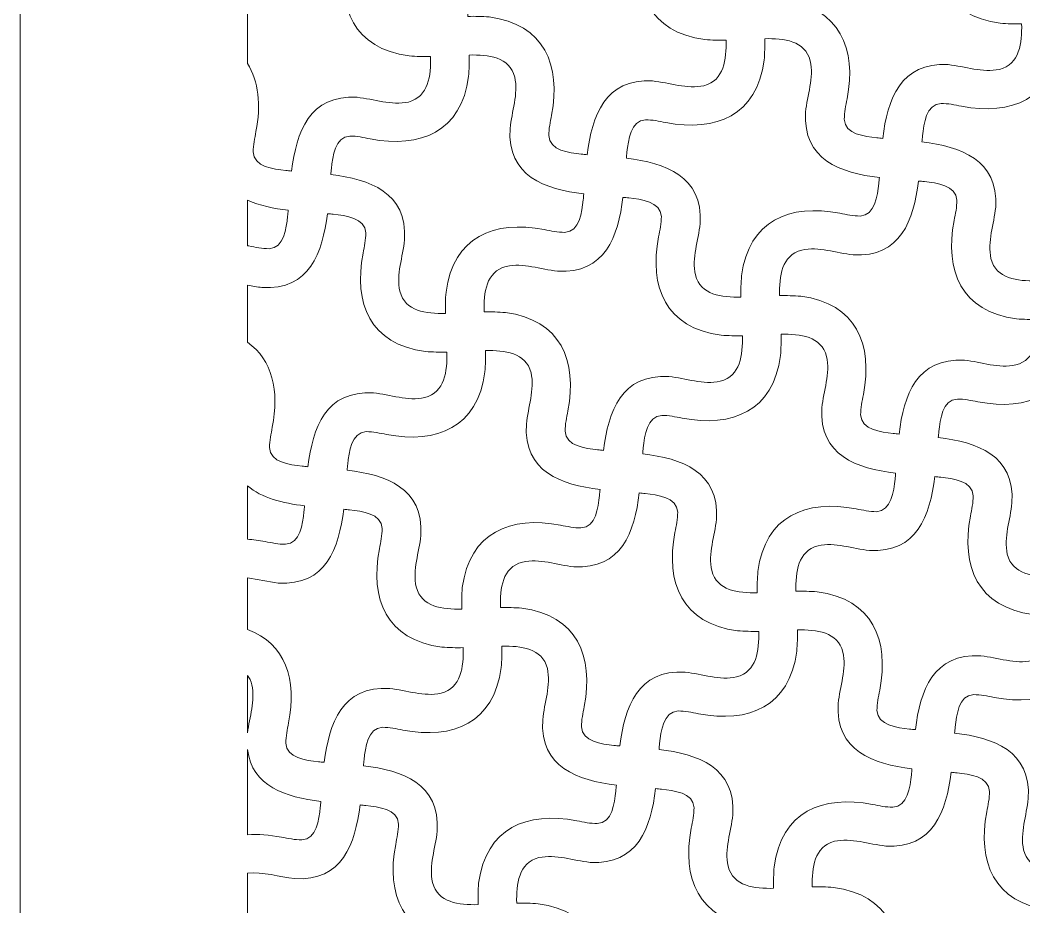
# Model space of a CAD drawing. Header units: centimetres. Extents: x -9.1 to 8.1, y -13.8 to 13.3.
# Drawn here: x 0.664 to 4.47, y -6.989 to -3.628 of the extents above; entities that cross this region are included whole.
import ezdxf

# ---------------------------------------------------------------- set-up
doc = ezdxf.new("R2010")
doc.units = ezdxf.units.CM
doc.header["$MEASUREMENT"] = 0
doc.layers.add('layer 1', color=7, linetype='Continuous')

msp = doc.modelspace()

# ---------------------------------------------------------------- linework, layer by layer
at = {"layer": 'layer 1', "color": 242, "lineweight": 9}
for points, knots in [([(8.05355, 13.32705), (5.59045, 13.32705), (3.12736, 13.32705), (0.66426, 13.32705), (0.66426, 13.32705), (0.66426, 5.09483), (0.66426, -3.13739), (0.66426, -11.36961), (0.66426, -11.36961), (0.66428, -11.36961), (0.6643, -11.36961), (0.66432, -11.36961), (0.66432, -11.36961), (0.66432, -12.16875), (0.66432, -12.96789), (0.66432, -13.76703), (0.66432, -13.76703), (0.95168, -13.76703), (1.23904, -13.76703), (1.5264, -13.76703), (1.5264, -13.76703), (1.5264, -13.64388), (1.5264, -13.52072), (1.5264, -13.39756), (1.5264, -13.39756), (1.83037, -13.39756), (2.13434, -13.39756), (2.4383, -13.39756), (2.4383, -13.39756), (2.4383, -13.15691), (2.4383, -12.91625), (2.4383, -12.67559), (2.4383, -12.67559), (2.56127, -12.67314), (2.68425, -12.67069), (2.80722, -12.66823), (2.80722, -12.66823), (2.82906, -12.7305), (2.85767, -12.78451), (2.90519, -12.83217), (2.90519, -12.83217), (2.95171, -12.87884), (2.99979, -12.90769), (3.05627, -12.92082), (3.05627, -12.92082), (3.13101, -12.9382), (3.20994, -12.93063), (3.26994, -12.87829), (3.26994, -12.87829), (3.328, -12.82762), (3.3615, -12.74648), (3.37354, -12.66908), (3.37354, -12.66908), (3.40789, -12.67255), (3.43711, -12.67175), (3.46467, -12.6678), (3.46467, -12.6678), (3.6022, -12.64812), (3.66716, -12.5611), (3.67877, -12.42988), (3.67877, -12.42988), (3.68161, -12.39772), (3.67935, -12.36598), (3.66914, -12.33803), (3.66914, -12.33803), (3.6713, -12.33857), (3.67346, -12.33911), (3.67562, -12.33965), (3.67562, -12.33965), (3.72415, -12.35643), (3.77268, -12.37321), (3.82121, -12.38999), (3.82121, -12.38999), (3.85033, -12.68736), (4.07996, -12.91889), (4.35894, -12.91889), (4.35894, -12.91889), (4.63791, -12.91889), (4.86755, -12.68736), (4.89667, -12.38999), (4.89667, -12.38999), (4.9452, -12.37321), (4.99373, -12.35643), (5.04226, -12.33965), (5.04226, -12.33965), (5.04442, -12.33911), (5.04658, -12.33857), (5.04874, -12.33803), (5.04874, -12.33803), (5.03852, -12.36598), (5.03626, -12.39772), (5.03911, -12.42988), (5.03911, -12.42988), (5.05072, -12.5611), (5.11567, -12.64812), (5.2532, -12.6678), (5.2532, -12.6678), (5.28076, -12.67175), (5.30998, -12.67255), (5.34433, -12.66908), (5.34433, -12.66908), (5.35637, -12.74648), (5.38987, -12.82762), (5.44794, -12.87829), (5.44794, -12.87829), (5.50794, -12.93063), (5.58687, -12.9382), (5.6616, -12.92082), (5.6616, -12.92082), (5.71808, -12.90769), (5.76616, -12.87884), (5.81269, -12.83217), (5.81269, -12.83217), (5.8602, -12.78451), (5.88881, -12.7305), (5.91065, -12.66823), (5.91065, -12.66823), (6.03363, -12.67069), (6.1566, -12.67314), (6.27958, -12.67559), (6.27958, -12.67559), (6.27958, -12.91625), (6.27958, -13.15691), (6.27958, -13.39756), (6.27958, -13.39756), (6.58354, -13.39756), (6.8875, -13.39756), (7.19147, -13.39756), (7.19147, -13.39756), (7.19147, -13.52072), (7.19147, -13.64388), (7.19147, -13.76703), (7.19147, -13.76703), (7.47883, -13.76703), (7.76619, -13.76703), (8.05355, -13.76703), (8.05355, -13.76703), (8.05355, -12.96789), (8.05355, -12.16875), (8.05355, -11.36961), (8.05355, -11.36961), (8.05355, -3.13739), (8.05355, 5.09483), (8.05355, 13.32705)], [0, 0, 0, 0, 0.027027, 0.027027, 0.027027, 0.027027, 0.0540541, 0.0540541, 0.0540541, 0.0540541, 0.0810811, 0.0810811, 0.0810811, 0.0810811, 0.1081081, 0.1081081, 0.1081081, 0.1081081, 0.1351351, 0.1351351, 0.1351351, 0.1351351, 0.1621622, 0.1621622, 0.1621622, 0.1621622, 0.1891892, 0.1891892, 0.1891892, 0.1891892, 0.2162162, 0.2162162, 0.2162162, 0.2162162, 0.2432432, 0.2432432, 0.2432432, 0.2432432, 0.2702703, 0.2702703, 0.2702703, 0.2702703, 0.2972973, 0.2972973, 0.2972973, 0.2972973, 0.3243243, 0.3243243, 0.3243243, 0.3243243, 0.3513514, 0.3513514, 0.3513514, 0.3513514, 0.3783784, 0.3783784, 0.3783784, 0.3783784, 0.4054054, 0.4054054, 0.4054054, 0.4054054, 0.4324324, 0.4324324, 0.4324324, 0.4324324, 0.4594595, 0.4594595, 0.4594595, 0.4594595, 0.4864865, 0.4864865, 0.4864865, 0.4864865, 0.5135135, 0.5135135, 0.5135135, 0.5135135, 0.5405405, 0.5405405, 0.5405405, 0.5405405, 0.5675676, 0.5675676, 0.5675676, 0.5675676, 0.5945946, 0.5945946, 0.5945946, 0.5945946, 0.6216216, 0.6216216, 0.6216216, 0.6216216, 0.6486486, 0.6486486, 0.6486486, 0.6486486, 0.6756757, 0.6756757, 0.6756757, 0.6756757, 0.7027027, 0.7027027, 0.7027027, 0.7027027, 0.7297297, 0.7297297, 0.7297297, 0.7297297, 0.7567568, 0.7567568, 0.7567568, 0.7567568, 0.7837838, 0.7837838, 0.7837838, 0.7837838, 0.8108108, 0.8108108, 0.8108108, 0.8108108, 0.8378378, 0.8378378, 0.8378378, 0.8378378, 0.8648649, 0.8648649, 0.8648649, 0.8648649, 0.8918919, 0.8918919, 0.8918919, 0.8918919, 0.9189189, 0.9189189, 0.9189189, 0.9189189, 0.9459459, 0.9459459, 0.9459459, 0.9459459, 1, 1, 1, 1]), ([(4.46107, -3.6416), (4.46277, -3.7145), (4.45384, -3.7941), (4.37721, -3.81439), (4.37721, -3.81439), (4.31272, -3.82854), (4.24679, -3.80299), (4.18259, -3.79653), (4.18259, -3.79653), (4.00125, -3.78567), (3.95286, -3.92878), (3.93458, -4.07611), (3.93458, -4.07611), (3.92699, -4.07541), (3.9195, -4.07466), (3.91212, -4.07383), (3.91212, -4.07383), (3.86638, -4.06851), (3.79152, -4.06073), (3.78883, -4.00343), (3.78883, -4.00343), (3.78913, -3.97738), (3.79447, -3.95191), (3.79941, -3.92643), (3.79941, -3.92643), (3.83604, -3.73637), (3.77285, -3.58119), (3.56266, -3.55381), (3.56266, -3.55381), (3.53556, -3.55146), (3.50865, -3.55116), (3.48172, -3.55161), (3.48172, -3.55161), (3.48001, -3.47872), (3.48895, -3.39913), (3.56557, -3.37884), (3.56557, -3.37884), (3.63007, -3.36468), (3.69599, -3.39024), (3.76019, -3.3967), (3.76019, -3.3967), (3.94153, -3.40756), (3.98992, -3.26445), (4.00819, -3.11712), (4.00819, -3.11712), (4.01579, -3.11782), (4.02329, -3.11857), (4.03068, -3.1194), (4.03068, -3.1194), (4.0764, -3.12472), (4.15126, -3.1325), (4.15395, -3.1898), (4.15395, -3.1898), (4.15365, -3.21585), (4.1483, -3.24132), (4.14336, -3.2668), (4.14336, -3.2668), (4.10674, -3.45684), (4.16993, -3.61204), (4.38012, -3.63942), (4.38012, -3.63942), (4.40721, -3.64176), (4.43412, -3.64205), (4.46107, -3.6416)], [0, 0, 0, 0, 0.0588235, 0.0588235, 0.0588235, 0.0588235, 0.1176471, 0.1176471, 0.1176471, 0.1176471, 0.1764706, 0.1764706, 0.1764706, 0.1764706, 0.2352941, 0.2352941, 0.2352941, 0.2352941, 0.2941176, 0.2941176, 0.2941176, 0.2941176, 0.3529412, 0.3529412, 0.3529412, 0.3529412, 0.4117647, 0.4117647, 0.4117647, 0.4117647, 0.4705882, 0.4705882, 0.4705882, 0.4705882, 0.5294118, 0.5294118, 0.5294118, 0.5294118, 0.5882353, 0.5882353, 0.5882353, 0.5882353, 0.6470588, 0.6470588, 0.6470588, 0.6470588, 0.7058824, 0.7058824, 0.7058824, 0.7058824, 0.7647059, 0.7647059, 0.7647059, 0.7647059, 0.8235294, 0.8235294, 0.8235294, 0.8235294, 0.8823529, 0.8823529, 0.8823529, 0.8823529, 1, 1, 1, 1]), ([(2.88779, -3.17901), (2.89537, -3.1797), (2.90287, -3.18045), (2.91025, -3.18127), (2.91025, -3.18127), (2.95598, -3.18658), (3.03084, -3.19437), (3.03353, -3.25168), (3.03353, -3.25168), (3.03323, -3.27772), (3.0279, -3.30319), (3.02295, -3.32868), (3.02295, -3.32868), (2.98632, -3.51872), (3.04951, -3.67391), (3.2597, -3.7013), (3.2597, -3.7013), (3.28679, -3.70364), (3.3137, -3.70393), (3.34065, -3.70348), (3.34065, -3.70348), (3.34235, -3.77637), (3.33341, -3.85597), (3.25681, -3.87626), (3.25681, -3.87626), (3.19231, -3.89041), (3.12638, -3.86487), (3.06217, -3.85842), (3.06217, -3.85842), (2.88084, -3.84755), (2.83244, -3.99067), (2.81417, -4.13798), (2.81417, -4.13798), (2.80658, -4.13728), (2.79908, -4.13653), (2.79169, -4.13572), (2.79169, -4.13572), (2.74597, -4.13039), (2.67111, -4.1226), (2.66842, -4.0653), (2.66842, -4.0653), (2.66872, -4.03925), (2.67405, -4.01378), (2.679, -3.9883), (2.679, -3.9883), (2.71563, -3.79826), (2.65244, -3.64307), (2.44225, -3.61568), (2.44225, -3.61568), (2.41516, -3.61334), (2.38825, -3.61305), (2.3613, -3.61349), (2.3613, -3.61349), (2.3596, -3.54061), (2.36854, -3.461), (2.44514, -3.44072), (2.44514, -3.44072), (2.50965, -3.42656), (2.57557, -3.45211), (2.63978, -3.45856), (2.63978, -3.45856), (2.82112, -3.46943), (2.8695, -3.32632), (2.88779, -3.17901)], [0, 0, 0, 0, 0.0588235, 0.0588235, 0.0588235, 0.0588235, 0.1176471, 0.1176471, 0.1176471, 0.1176471, 0.1764706, 0.1764706, 0.1764706, 0.1764706, 0.2352941, 0.2352941, 0.2352941, 0.2352941, 0.2941176, 0.2941176, 0.2941176, 0.2941176, 0.3529412, 0.3529412, 0.3529412, 0.3529412, 0.4117647, 0.4117647, 0.4117647, 0.4117647, 0.4705882, 0.4705882, 0.4705882, 0.4705882, 0.5294118, 0.5294118, 0.5294118, 0.5294118, 0.5882353, 0.5882353, 0.5882353, 0.5882353, 0.6470588, 0.6470588, 0.6470588, 0.6470588, 0.7058824, 0.7058824, 0.7058824, 0.7058824, 0.7647059, 0.7647059, 0.7647059, 0.7647059, 0.8235294, 0.8235294, 0.8235294, 0.8235294, 0.8823529, 0.8823529, 0.8823529, 0.8823529, 1, 1, 1, 1]), ([(1.52635, -3.52077), (1.52635, -3.61128), (1.52635, -3.70177), (1.52635, -3.79227), (1.52635, -3.79227), (1.56945, -3.85948), (1.57789, -3.94998), (1.55859, -4.05019), (1.55859, -4.05019), (1.55365, -4.07567), (1.5483, -4.10113), (1.548, -4.12719), (1.548, -4.12719), (1.55069, -4.18448), (1.62555, -4.19227), (1.67127, -4.19759), (1.67127, -4.19759), (1.67867, -4.19842), (1.68616, -4.19915), (1.69375, -4.19986), (1.69375, -4.19986), (1.71203, -4.05254), (1.76042, -3.90942), (1.94177, -3.92029), (1.94177, -3.92029), (2.00596, -3.92675), (2.07189, -3.9523), (2.13638, -3.93815), (2.13638, -3.93815), (2.213, -3.91785), (2.22194, -3.83826), (2.22023, -3.76536), (2.22023, -3.76536), (2.19329, -3.76581), (2.16637, -3.76552), (2.13929, -3.76318), (2.13929, -3.76318), (1.92911, -3.73578), (1.86591, -3.5806), (1.90254, -3.39056), (1.90254, -3.39056), (1.90748, -3.36508), (1.91282, -3.3396), (1.91312, -3.31355), (1.91312, -3.31355), (1.91043, -3.25625), (1.83557, -3.24847), (1.78985, -3.24315), (1.78985, -3.24315), (1.78246, -3.24233), (1.77496, -3.24158), (1.76737, -3.24088), (1.76737, -3.24088), (1.74932, -3.38628), (1.70194, -3.52757), (1.52635, -3.52077)], [0, 0, 0, 0, 0.0666667, 0.0666667, 0.0666667, 0.0666667, 0.1333333, 0.1333333, 0.1333333, 0.1333333, 0.2, 0.2, 0.2, 0.2, 0.2666667, 0.2666667, 0.2666667, 0.2666667, 0.3333333, 0.3333333, 0.3333333, 0.3333333, 0.4, 0.4, 0.4, 0.4, 0.4666667, 0.4666667, 0.4666667, 0.4666667, 0.5333333, 0.5333333, 0.5333333, 0.5333333, 0.6, 0.6, 0.6, 0.6, 0.6666667, 0.6666667, 0.6666667, 0.6666667, 0.7333333, 0.7333333, 0.7333333, 0.7333333, 0.8, 0.8, 0.8, 0.8, 0.8666667, 0.8666667, 0.8666667, 0.8666667, 1, 1, 1, 1]), ([(4.51754, -4.61557), (4.44465, -4.61727), (4.36504, -4.60833), (4.34476, -4.53172), (4.34476, -4.53172), (4.33061, -4.46721), (4.35615, -4.40128), (4.36261, -4.33709), (4.36261, -4.33709), (4.37348, -4.15574), (4.23036, -4.10735), (4.08305, -4.08908), (4.08305, -4.08908), (4.08375, -4.08149), (4.0845, -4.07399), (4.08531, -4.0666), (4.08531, -4.0666), (4.09064, -4.02087), (4.09843, -3.94601), (4.15572, -3.94332), (4.15572, -3.94332), (4.18176, -3.94362), (4.20725, -3.94897), (4.23273, -3.9539), (4.23273, -3.9539), (4.42277, -3.99053), (4.57796, -3.92734), (4.60535, -3.71716), (4.60535, -3.71716), (4.60769, -3.69006), (4.60798, -3.66315), (4.60753, -3.6362), (4.60753, -3.6362), (4.68041, -3.63451), (4.76002, -3.64344), (4.7803, -3.72006), (4.7803, -3.72006), (4.79447, -3.78456), (4.76892, -3.85049), (4.76246, -3.91468), (4.76246, -3.91468), (4.75159, -4.09602), (4.8947, -4.14442), (5.04202, -4.16269), (5.04202, -4.16269), (5.04132, -4.17028), (5.04057, -4.17778), (5.03976, -4.18517), (5.03976, -4.18517), (5.03443, -4.23089), (5.02665, -4.30576), (4.96935, -4.30844), (4.96935, -4.30844), (4.94331, -4.30815), (4.91782, -4.3028), (4.89234, -4.29786), (4.89234, -4.29786), (4.7023, -4.26123), (4.54711, -4.32443), (4.51972, -4.53461), (4.51972, -4.53461), (4.51738, -4.56169), (4.51709, -4.58862), (4.51754, -4.61557)], [0, 0, 0, 0, 0.0588235, 0.0588235, 0.0588235, 0.0588235, 0.1176471, 0.1176471, 0.1176471, 0.1176471, 0.1764706, 0.1764706, 0.1764706, 0.1764706, 0.2352941, 0.2352941, 0.2352941, 0.2352941, 0.2941176, 0.2941176, 0.2941176, 0.2941176, 0.3529412, 0.3529412, 0.3529412, 0.3529412, 0.4117647, 0.4117647, 0.4117647, 0.4117647, 0.4705882, 0.4705882, 0.4705882, 0.4705882, 0.5294118, 0.5294118, 0.5294118, 0.5294118, 0.5882353, 0.5882353, 0.5882353, 0.5882353, 0.6470588, 0.6470588, 0.6470588, 0.6470588, 0.7058824, 0.7058824, 0.7058824, 0.7058824, 0.7647059, 0.7647059, 0.7647059, 0.7647059, 0.8235294, 0.8235294, 0.8235294, 0.8235294, 0.8823529, 0.8823529, 0.8823529, 0.8823529, 1, 1, 1, 1]), ([(3.48711, -3.69808), (3.56001, -3.69638), (3.63961, -3.70532), (3.6599, -3.78193), (3.6599, -3.78193), (3.67405, -3.84643), (3.6485, -3.91236), (3.64204, -3.97655), (3.64204, -3.97655), (3.63117, -4.15789), (3.77429, -4.20629), (3.92161, -4.22456), (3.92161, -4.22456), (3.92091, -4.23215), (3.92015, -4.23965), (3.91934, -4.24704), (3.91934, -4.24704), (3.91402, -4.29276), (3.90624, -4.36762), (3.84894, -4.37031), (3.84894, -4.37031), (3.82289, -4.37002), (3.79741, -4.36468), (3.77193, -4.35973), (3.77193, -4.35973), (3.58188, -4.3231), (3.4267, -4.3863), (3.39931, -4.59648), (3.39931, -4.59648), (3.39696, -4.62358), (3.39668, -4.65048), (3.39713, -4.67743), (3.39713, -4.67743), (3.32423, -4.67913), (3.24463, -4.6702), (3.22434, -4.59359), (3.22434, -4.59359), (3.21019, -4.52909), (3.23574, -4.46315), (3.2422, -4.39896), (3.2422, -4.39896), (3.25305, -4.21763), (3.10995, -4.16923), (2.96263, -4.15096), (2.96263, -4.15096), (2.96333, -4.14337), (2.96407, -4.13587), (2.9649, -4.12848), (2.9649, -4.12848), (2.97023, -4.08275), (2.97801, -4.0079), (3.0353, -4.00521), (3.0353, -4.00521), (3.06135, -4.00549), (3.08683, -4.01084), (3.1123, -4.01579), (3.1123, -4.01579), (3.30236, -4.05242), (3.45755, -3.98921), (3.48493, -3.77904), (3.48493, -3.77904), (3.48728, -3.75194), (3.48756, -3.72503), (3.48711, -3.69808)], [0, 0, 0, 0, 0.0588235, 0.0588235, 0.0588235, 0.0588235, 0.1176471, 0.1176471, 0.1176471, 0.1176471, 0.1764706, 0.1764706, 0.1764706, 0.1764706, 0.2352941, 0.2352941, 0.2352941, 0.2352941, 0.2941176, 0.2941176, 0.2941176, 0.2941176, 0.3529412, 0.3529412, 0.3529412, 0.3529412, 0.4117647, 0.4117647, 0.4117647, 0.4117647, 0.4705882, 0.4705882, 0.4705882, 0.4705882, 0.5294118, 0.5294118, 0.5294118, 0.5294118, 0.5882353, 0.5882353, 0.5882353, 0.5882353, 0.6470588, 0.6470588, 0.6470588, 0.6470588, 0.7058824, 0.7058824, 0.7058824, 0.7058824, 0.7647059, 0.7647059, 0.7647059, 0.7647059, 0.8235294, 0.8235294, 0.8235294, 0.8235294, 0.8823529, 0.8823529, 0.8823529, 0.8823529, 1, 1, 1, 1]), ([(2.3667, -3.75995), (2.43959, -3.75826), (2.51918, -3.7672), (2.53948, -3.8438), (2.53948, -3.8438), (2.55363, -3.90831), (2.52809, -3.97424), (2.52163, -4.03843), (2.52163, -4.03843), (2.51077, -4.21978), (2.65388, -4.26815), (2.80119, -4.28644), (2.80119, -4.28644), (2.8005, -4.29403), (2.79974, -4.30153), (2.79893, -4.30891), (2.79893, -4.30891), (2.7936, -4.35463), (2.78583, -4.42949), (2.72852, -4.4322), (2.72852, -4.4322), (2.70248, -4.4319), (2.67701, -4.42655), (2.65151, -4.4216), (2.65151, -4.4216), (2.46148, -4.38498), (2.30629, -4.44819), (2.27889, -4.65837), (2.27889, -4.65837), (2.27655, -4.68545), (2.27626, -4.71237), (2.27671, -4.73931), (2.27671, -4.73931), (2.20382, -4.74102), (2.12422, -4.73208), (2.10392, -4.65546), (2.10392, -4.65546), (2.08977, -4.59096), (2.11533, -4.52504), (2.12178, -4.46084), (2.12178, -4.46084), (2.13265, -4.2795), (1.98953, -4.23111), (1.84222, -4.21283), (1.84222, -4.21283), (1.84292, -4.20524), (1.84366, -4.19774), (1.8445, -4.19036), (1.8445, -4.19036), (1.84981, -4.14463), (1.85759, -4.06977), (1.91488, -4.06708), (1.91488, -4.06708), (1.94094, -4.06738), (1.96642, -4.07271), (1.99189, -4.07766), (1.99189, -4.07766), (2.18194, -4.11429), (2.33713, -4.05109), (2.36452, -3.84091), (2.36452, -3.84091), (2.36686, -3.81382), (2.36715, -3.78691), (2.3667, -3.75995)], [0, 0, 0, 0, 0.0588235, 0.0588235, 0.0588235, 0.0588235, 0.1176471, 0.1176471, 0.1176471, 0.1176471, 0.1764706, 0.1764706, 0.1764706, 0.1764706, 0.2352941, 0.2352941, 0.2352941, 0.2352941, 0.2941176, 0.2941176, 0.2941176, 0.2941176, 0.3529412, 0.3529412, 0.3529412, 0.3529412, 0.4117647, 0.4117647, 0.4117647, 0.4117647, 0.4705882, 0.4705882, 0.4705882, 0.4705882, 0.5294118, 0.5294118, 0.5294118, 0.5294118, 0.5882353, 0.5882353, 0.5882353, 0.5882353, 0.6470588, 0.6470588, 0.6470588, 0.6470588, 0.7058824, 0.7058824, 0.7058824, 0.7058824, 0.7647059, 0.7647059, 0.7647059, 0.7647059, 0.8235294, 0.8235294, 0.8235294, 0.8235294, 0.8823529, 0.8823529, 0.8823529, 0.8823529, 1, 1, 1, 1]), ([(3.54359, -4.67204), (3.54189, -4.59915), (3.55083, -4.51954), (3.62743, -4.49926), (3.62743, -4.49926), (3.69194, -4.48511), (3.75786, -4.51065), (3.82207, -4.5171), (3.82207, -4.5171), (4.0034, -4.52797), (4.05179, -4.38486), (4.07007, -4.23754), (4.07007, -4.23754), (4.07765, -4.23824), (4.08516, -4.23899), (4.09255, -4.23982), (4.09255, -4.23982), (4.13827, -4.24514), (4.21313, -4.25291), (4.21582, -4.31022), (4.21582, -4.31022), (4.21552, -4.33626), (4.21019, -4.36173), (4.20524, -4.38722), (4.20524, -4.38722), (4.16861, -4.57727), (4.23182, -4.73245), (4.44199, -4.75984), (4.44199, -4.75984), (4.46909, -4.76218), (4.49599, -4.76248), (4.52294, -4.76202), (4.52294, -4.76202), (4.52464, -4.83491), (4.5157, -4.91452), (4.43909, -4.9348), (4.43909, -4.9348), (4.3746, -4.94895), (4.30867, -4.92341), (4.24448, -4.91695), (4.24448, -4.91695), (4.06312, -4.90609), (4.01474, -5.0492), (3.99647, -5.19652), (3.99647, -5.19652), (3.98888, -5.19582), (3.98138, -5.19507), (3.97398, -5.19424), (3.97398, -5.19424), (3.92826, -5.18892), (3.8534, -5.18115), (3.8507, -5.12384), (3.8507, -5.12384), (3.85101, -5.0978), (3.85635, -5.07233), (3.86129, -5.04684), (3.86129, -5.04684), (3.89791, -4.85679), (3.83473, -4.70161), (3.62454, -4.67422), (3.62454, -4.67422), (3.59745, -4.67188), (3.57054, -4.67158), (3.54359, -4.67204)], [0, 0, 0, 0, 0.0588235, 0.0588235, 0.0588235, 0.0588235, 0.1176471, 0.1176471, 0.1176471, 0.1176471, 0.1764706, 0.1764706, 0.1764706, 0.1764706, 0.2352941, 0.2352941, 0.2352941, 0.2352941, 0.2941176, 0.2941176, 0.2941176, 0.2941176, 0.3529412, 0.3529412, 0.3529412, 0.3529412, 0.4117647, 0.4117647, 0.4117647, 0.4117647, 0.4705882, 0.4705882, 0.4705882, 0.4705882, 0.5294118, 0.5294118, 0.5294118, 0.5294118, 0.5882353, 0.5882353, 0.5882353, 0.5882353, 0.6470588, 0.6470588, 0.6470588, 0.6470588, 0.7058824, 0.7058824, 0.7058824, 0.7058824, 0.7647059, 0.7647059, 0.7647059, 0.7647059, 0.8235294, 0.8235294, 0.8235294, 0.8235294, 0.8823529, 0.8823529, 0.8823529, 0.8823529, 1, 1, 1, 1]), ([(2.42317, -4.73392), (2.42147, -4.66102), (2.43041, -4.58142), (2.50701, -4.56113), (2.50701, -4.56113), (2.57153, -4.54698), (2.63745, -4.57253), (2.70165, -4.57898), (2.70165, -4.57898), (2.88299, -4.58985), (2.93138, -4.44674), (2.94966, -4.29942), (2.94966, -4.29942), (2.95725, -4.30011), (2.96475, -4.30086), (2.97212, -4.30169), (2.97212, -4.30169), (3.01786, -4.30701), (3.09272, -4.3148), (3.09541, -4.37209), (3.09541, -4.37209), (3.09511, -4.39814), (3.08977, -4.42361), (3.08483, -4.44909), (3.08483, -4.44909), (3.0482, -4.63913), (3.1114, -4.79433), (3.32158, -4.82171), (3.32158, -4.82171), (3.34866, -4.82405), (3.37559, -4.82435), (3.40254, -4.82389), (3.40254, -4.82389), (3.40424, -4.89678), (3.3953, -4.97639), (3.31867, -4.99668), (3.31867, -4.99668), (3.25418, -5.01083), (3.18825, -4.98528), (3.12406, -4.97883), (3.12406, -4.97883), (2.94271, -4.96796), (2.89432, -5.11107), (2.87604, -5.2584), (2.87604, -5.2584), (2.86845, -5.2577), (2.86096, -5.25695), (2.85357, -5.25612), (2.85357, -5.25612), (2.80784, -5.2508), (2.73298, -5.24302), (2.73029, -5.18572), (2.73029, -5.18572), (2.73059, -5.15967), (2.73594, -5.1342), (2.74087, -5.10872), (2.74087, -5.10872), (2.77751, -4.91867), (2.7143, -4.76348), (2.50412, -4.7361), (2.50412, -4.7361), (2.47703, -4.73375), (2.45012, -4.73347), (2.42317, -4.73392)], [0, 0, 0, 0, 0.0588235, 0.0588235, 0.0588235, 0.0588235, 0.1176471, 0.1176471, 0.1176471, 0.1176471, 0.1764706, 0.1764706, 0.1764706, 0.1764706, 0.2352941, 0.2352941, 0.2352941, 0.2352941, 0.2941176, 0.2941176, 0.2941176, 0.2941176, 0.3529412, 0.3529412, 0.3529412, 0.3529412, 0.4117647, 0.4117647, 0.4117647, 0.4117647, 0.4705882, 0.4705882, 0.4705882, 0.4705882, 0.5294118, 0.5294118, 0.5294118, 0.5294118, 0.5882353, 0.5882353, 0.5882353, 0.5882353, 0.6470588, 0.6470588, 0.6470588, 0.6470588, 0.7058824, 0.7058824, 0.7058824, 0.7058824, 0.7647059, 0.7647059, 0.7647059, 0.7647059, 0.8235294, 0.8235294, 0.8235294, 0.8235294, 0.8823529, 0.8823529, 0.8823529, 0.8823529, 1, 1, 1, 1]), ([(1.52635, -4.31033), (1.52635, -4.36776), (1.52635, -4.42519), (1.52635, -4.4826), (1.52635, -4.4826), (1.52794, -4.4829), (1.52952, -4.48318), (1.53111, -4.48349), (1.53111, -4.48349), (1.55659, -4.48843), (1.58206, -4.49377), (1.60811, -4.49407), (1.60811, -4.49407), (1.6654, -4.49138), (1.67319, -4.41652), (1.67851, -4.3708), (1.67851, -4.3708), (1.67934, -4.3634), (1.68009, -4.35591), (1.68078, -4.34832), (1.68078, -4.34832), (1.62618, -4.34155), (1.57217, -4.33063), (1.52635, -4.31033)], [0, 0, 0, 0, 0.1428571, 0.1428571, 0.1428571, 0.1428571, 0.2857143, 0.2857143, 0.2857143, 0.2857143, 0.4285714, 0.4285714, 0.4285714, 0.4285714, 0.5714286, 0.5714286, 0.5714286, 0.5714286, 0.7142857, 0.7142857, 0.7142857, 0.7142857, 1, 1, 1, 1]), ([(1.52635, -4.63211), (1.52635, -4.70433), (1.52635, -4.77653), (1.52635, -4.84874), (1.52635, -4.84874), (1.62138, -4.91469), (1.64688, -5.03358), (1.62047, -5.1706), (1.62047, -5.1706), (1.61552, -5.19607), (1.61017, -5.22154), (1.60987, -5.2476), (1.60987, -5.2476), (1.61258, -5.30489), (1.68744, -5.31268), (1.73316, -5.31801), (1.73316, -5.31801), (1.74055, -5.31883), (1.74805, -5.31957), (1.75564, -5.32027), (1.75564, -5.32027), (1.77392, -5.17296), (1.82229, -5.02984), (2.00364, -5.04071), (2.00364, -5.04071), (2.06785, -5.04716), (2.13377, -5.0727), (2.19827, -5.05856), (2.19827, -5.05856), (2.27487, -5.03826), (2.28382, -4.95867), (2.28212, -4.88578), (2.28212, -4.88578), (2.25517, -4.88623), (2.22826, -4.88594), (2.20116, -4.8836), (2.20116, -4.8836), (1.99098, -4.8562), (1.92778, -4.70101), (1.96441, -4.51098), (1.96441, -4.51098), (1.96936, -4.48548), (1.97469, -4.46001), (1.97499, -4.43398), (1.97499, -4.43398), (1.9723, -4.37666), (1.89744, -4.36889), (1.85172, -4.36356), (1.85172, -4.36356), (1.84433, -4.36275), (1.83683, -4.36199), (1.82924, -4.3613), (1.82924, -4.3613), (1.81096, -4.50861), (1.76257, -4.65172), (1.58123, -4.64086), (1.58123, -4.64086), (1.56305, -4.63903), (1.54473, -4.63567), (1.52635, -4.63211)], [0, 0, 0, 0, 0.0625, 0.0625, 0.0625, 0.0625, 0.125, 0.125, 0.125, 0.125, 0.1875, 0.1875, 0.1875, 0.1875, 0.25, 0.25, 0.25, 0.25, 0.3125, 0.3125, 0.3125, 0.3125, 0.375, 0.375, 0.375, 0.375, 0.4375, 0.4375, 0.4375, 0.4375, 0.5, 0.5, 0.5, 0.5, 0.5625, 0.5625, 0.5625, 0.5625, 0.625, 0.625, 0.625, 0.625, 0.6875, 0.6875, 0.6875, 0.6875, 0.75, 0.75, 0.75, 0.75, 0.8125, 0.8125, 0.8125, 0.8125, 0.875, 0.875, 0.875, 0.875, 1, 1, 1, 1]), ([(4.57943, -5.73597), (4.50653, -5.73767), (4.42693, -5.72874), (4.40663, -5.65213), (4.40663, -5.65213), (4.39249, -5.58763), (4.41804, -5.5217), (4.42449, -5.45751), (4.42449, -5.45751), (4.43534, -5.27615), (4.29224, -5.22777), (4.14492, -5.2095), (4.14492, -5.2095), (4.14562, -5.20191), (4.14636, -5.19441), (4.1472, -5.18702), (4.1472, -5.18702), (4.15251, -5.14129), (4.1603, -5.06643), (4.21759, -5.06375), (4.21759, -5.06375), (4.24365, -5.06404), (4.26912, -5.06938), (4.2946, -5.07432), (4.2946, -5.07432), (4.48465, -5.11096), (4.63984, -5.04776), (4.66722, -4.83757), (4.66722, -4.83757), (4.66957, -4.81048), (4.66985, -4.78357), (4.6694, -4.75662), (4.6694, -4.75662), (4.7423, -4.75492), (4.8219, -4.76386), (4.84219, -4.84047), (4.84219, -4.84047), (4.85634, -4.90497), (4.83079, -4.97091), (4.82434, -5.0351), (4.82434, -5.0351), (4.81347, -5.21643), (4.95658, -5.26483), (5.1039, -5.2831), (5.1039, -5.2831), (5.10321, -5.29069), (5.10244, -5.29819), (5.10163, -5.30558), (5.10163, -5.30558), (5.09631, -5.3513), (5.08853, -5.42616), (5.03123, -5.42885), (5.03123, -5.42885), (5.00518, -5.42857), (4.97971, -5.42322), (4.95423, -5.41827), (4.95423, -5.41827), (4.76419, -5.38164), (4.60899, -5.44485), (4.58161, -5.65502), (4.58161, -5.65502), (4.57925, -5.68211), (4.57897, -5.70902), (4.57943, -5.73597)], [0, 0, 0, 0, 0.0588235, 0.0588235, 0.0588235, 0.0588235, 0.1176471, 0.1176471, 0.1176471, 0.1176471, 0.1764706, 0.1764706, 0.1764706, 0.1764706, 0.2352941, 0.2352941, 0.2352941, 0.2352941, 0.2941176, 0.2941176, 0.2941176, 0.2941176, 0.3529412, 0.3529412, 0.3529412, 0.3529412, 0.4117647, 0.4117647, 0.4117647, 0.4117647, 0.4705882, 0.4705882, 0.4705882, 0.4705882, 0.5294118, 0.5294118, 0.5294118, 0.5294118, 0.5882353, 0.5882353, 0.5882353, 0.5882353, 0.6470588, 0.6470588, 0.6470588, 0.6470588, 0.7058824, 0.7058824, 0.7058824, 0.7058824, 0.7647059, 0.7647059, 0.7647059, 0.7647059, 0.8235294, 0.8235294, 0.8235294, 0.8235294, 0.8823529, 0.8823529, 0.8823529, 0.8823529, 1, 1, 1, 1]), ([(3.54899, -4.81851), (3.62188, -4.8168), (3.70149, -4.82573), (3.72177, -4.90234), (3.72177, -4.90234), (3.73592, -4.96685), (3.71038, -5.03278), (3.70392, -5.09697), (3.70392, -5.09697), (3.69306, -5.27831), (3.83617, -5.32671), (3.98348, -5.34499), (3.98348, -5.34499), (3.98279, -5.35257), (3.98204, -5.36007), (3.98121, -5.36746), (3.98121, -5.36746), (3.97589, -5.41318), (3.9681, -5.48804), (3.91081, -5.49074), (3.91081, -5.49074), (3.88477, -5.49044), (3.8593, -5.48509), (3.83381, -5.48015), (3.83381, -5.48015), (3.64377, -5.44352), (3.48858, -5.50672), (3.46119, -5.7169), (3.46119, -5.7169), (3.45884, -5.744), (3.45855, -5.77091), (3.459, -5.79786), (3.459, -5.79786), (3.38611, -5.79956), (3.30651, -5.79062), (3.28621, -5.71401), (3.28621, -5.71401), (3.27206, -5.6495), (3.29762, -5.58358), (3.30407, -5.51938), (3.30407, -5.51938), (3.31494, -5.33804), (3.17182, -5.28964), (3.02451, -5.27137), (3.02451, -5.27137), (3.02521, -5.26378), (3.02595, -5.25628), (3.02679, -5.24889), (3.02679, -5.24889), (3.03211, -5.20316), (3.03988, -5.1283), (3.09719, -5.12562), (3.09719, -5.12562), (3.12323, -5.12591), (3.1487, -5.13126), (3.17419, -5.1362), (3.17419, -5.1362), (3.36423, -5.17283), (3.51942, -5.10963), (3.54681, -4.89945), (3.54681, -4.89945), (3.54915, -4.87237), (3.54944, -4.84545), (3.54899, -4.81851)], [0, 0, 0, 0, 0.0588235, 0.0588235, 0.0588235, 0.0588235, 0.1176471, 0.1176471, 0.1176471, 0.1176471, 0.1764706, 0.1764706, 0.1764706, 0.1764706, 0.2352941, 0.2352941, 0.2352941, 0.2352941, 0.2941176, 0.2941176, 0.2941176, 0.2941176, 0.3529412, 0.3529412, 0.3529412, 0.3529412, 0.4117647, 0.4117647, 0.4117647, 0.4117647, 0.4705882, 0.4705882, 0.4705882, 0.4705882, 0.5294118, 0.5294118, 0.5294118, 0.5294118, 0.5882353, 0.5882353, 0.5882353, 0.5882353, 0.6470588, 0.6470588, 0.6470588, 0.6470588, 0.7058824, 0.7058824, 0.7058824, 0.7058824, 0.7647059, 0.7647059, 0.7647059, 0.7647059, 0.8235294, 0.8235294, 0.8235294, 0.8235294, 0.8823529, 0.8823529, 0.8823529, 0.8823529, 1, 1, 1, 1]), ([(2.42858, -4.88038), (2.50147, -4.87868), (2.58107, -4.88762), (2.60136, -4.96422), (2.60136, -4.96422), (2.61551, -5.02872), (2.58996, -5.09464), (2.58351, -5.15884), (2.58351, -5.15884), (2.57264, -5.3402), (2.71575, -5.38858), (2.86307, -5.40686), (2.86307, -5.40686), (2.86238, -5.41445), (2.86163, -5.42194), (2.8608, -5.42933), (2.8608, -5.42933), (2.85548, -5.47505), (2.8477, -5.54992), (2.7904, -5.5526), (2.7904, -5.5526), (2.76435, -5.55231), (2.73888, -5.54697), (2.7134, -5.54202), (2.7134, -5.54202), (2.52335, -5.50539), (2.36816, -5.56861), (2.34076, -5.77878), (2.34076, -5.77878), (2.33842, -5.80587), (2.33815, -5.83278), (2.33858, -5.85974), (2.33858, -5.85974), (2.2657, -5.86143), (2.1861, -5.85249), (2.16581, -5.77588), (2.16581, -5.77588), (2.15166, -5.71138), (2.17721, -5.64544), (2.18366, -5.58125), (2.18366, -5.58125), (2.19453, -5.39991), (2.05142, -5.35153), (1.90409, -5.33325), (1.90409, -5.33325), (1.90479, -5.32566), (1.90554, -5.31816), (1.90637, -5.31077), (1.90637, -5.31077), (1.91169, -5.26505), (1.91947, -5.19019), (1.97677, -5.1875), (1.97677, -5.1875), (2.00282, -5.18778), (2.02829, -5.19313), (2.05377, -5.19808), (2.05377, -5.19808), (2.24381, -5.23471), (2.39901, -5.1715), (2.42639, -4.96133), (2.42639, -4.96133), (2.42873, -4.93424), (2.42903, -4.90733), (2.42858, -4.88038)], [0, 0, 0, 0, 0.0588235, 0.0588235, 0.0588235, 0.0588235, 0.1176471, 0.1176471, 0.1176471, 0.1176471, 0.1764706, 0.1764706, 0.1764706, 0.1764706, 0.2352941, 0.2352941, 0.2352941, 0.2352941, 0.2941176, 0.2941176, 0.2941176, 0.2941176, 0.3529412, 0.3529412, 0.3529412, 0.3529412, 0.4117647, 0.4117647, 0.4117647, 0.4117647, 0.4705882, 0.4705882, 0.4705882, 0.4705882, 0.5294118, 0.5294118, 0.5294118, 0.5294118, 0.5882353, 0.5882353, 0.5882353, 0.5882353, 0.6470588, 0.6470588, 0.6470588, 0.6470588, 0.7058824, 0.7058824, 0.7058824, 0.7058824, 0.7647059, 0.7647059, 0.7647059, 0.7647059, 0.8235294, 0.8235294, 0.8235294, 0.8235294, 0.8823529, 0.8823529, 0.8823529, 0.8823529, 1, 1, 1, 1]), ([(3.60546, -5.79246), (3.60376, -5.71957), (3.6127, -5.63996), (3.68931, -5.61967), (3.68931, -5.61967), (3.75382, -5.60552), (3.81974, -5.63107), (3.88394, -5.63752), (3.88394, -5.63752), (4.06528, -5.64839), (4.11368, -5.50528), (4.13195, -5.35795), (4.13195, -5.35795), (4.13954, -5.35865), (4.14704, -5.3594), (4.15443, -5.36023), (4.15443, -5.36023), (4.20015, -5.36555), (4.27501, -5.37333), (4.2777, -5.43063), (4.2777, -5.43063), (4.2774, -5.45668), (4.27206, -5.48215), (4.26712, -5.50763), (4.26712, -5.50763), (4.23049, -5.69768), (4.29369, -5.85287), (4.50387, -5.88025), (4.50387, -5.88025), (4.53095, -5.8826), (4.55786, -5.8829), (4.58483, -5.88245), (4.58483, -5.88245), (4.58652, -5.95534), (4.57758, -6.03493), (4.50097, -6.05522), (4.50097, -6.05522), (4.43647, -6.06937), (4.37054, -6.04382), (4.30635, -6.03737), (4.30635, -6.03737), (4.125, -6.0265), (4.07661, -6.16961), (4.05833, -6.31694), (4.05833, -6.31694), (4.05074, -6.31624), (4.04325, -6.31549), (4.03586, -6.31466), (4.03586, -6.31466), (3.99014, -6.30934), (3.91528, -6.30156), (3.91258, -6.24426), (3.91258, -6.24426), (3.91288, -6.21821), (3.91823, -6.19274), (3.92317, -6.16726), (3.92317, -6.16726), (3.9598, -5.97722), (3.8966, -5.82202), (3.68641, -5.79464), (3.68641, -5.79464), (3.65932, -5.79228), (3.63241, -5.79201), (3.60546, -5.79246)], [0, 0, 0, 0, 0.0588235, 0.0588235, 0.0588235, 0.0588235, 0.1176471, 0.1176471, 0.1176471, 0.1176471, 0.1764706, 0.1764706, 0.1764706, 0.1764706, 0.2352941, 0.2352941, 0.2352941, 0.2352941, 0.2941176, 0.2941176, 0.2941176, 0.2941176, 0.3529412, 0.3529412, 0.3529412, 0.3529412, 0.4117647, 0.4117647, 0.4117647, 0.4117647, 0.4705882, 0.4705882, 0.4705882, 0.4705882, 0.5294118, 0.5294118, 0.5294118, 0.5294118, 0.5882353, 0.5882353, 0.5882353, 0.5882353, 0.6470588, 0.6470588, 0.6470588, 0.6470588, 0.7058824, 0.7058824, 0.7058824, 0.7058824, 0.7647059, 0.7647059, 0.7647059, 0.7647059, 0.8235294, 0.8235294, 0.8235294, 0.8235294, 0.8823529, 0.8823529, 0.8823529, 0.8823529, 1, 1, 1, 1]), ([(1.52635, -5.39241), (1.52635, -5.45999), (1.52635, -5.52756), (1.52635, -5.59513), (1.52635, -5.59513), (1.54795, -5.59657), (1.57021, -5.59951), (1.59298, -5.60389), (1.59298, -5.60389), (1.61846, -5.60884), (1.64393, -5.61419), (1.66998, -5.61449), (1.66998, -5.61449), (1.72728, -5.6118), (1.73506, -5.53694), (1.74038, -5.49122), (1.74038, -5.49122), (1.74121, -5.48383), (1.74196, -5.47633), (1.74266, -5.46874), (1.74266, -5.46874), (1.66061, -5.45856), (1.57991, -5.43902), (1.52635, -5.39241)], [0, 0, 0, 0, 0.1428571, 0.1428571, 0.1428571, 0.1428571, 0.2857143, 0.2857143, 0.2857143, 0.2857143, 0.4285714, 0.4285714, 0.4285714, 0.4285714, 0.5714286, 0.5714286, 0.5714286, 0.5714286, 0.7142857, 0.7142857, 0.7142857, 0.7142857, 1, 1, 1, 1]), ([(3.4644, -5.94432), (3.4661, -6.0172), (3.45717, -6.09681), (3.38056, -6.11709), (3.38056, -6.11709), (3.31606, -6.13124), (3.25012, -6.1057), (3.18593, -6.09924), (3.18593, -6.09924), (3.00458, -6.08838), (2.9562, -6.23149), (2.93793, -6.37881), (2.93793, -6.37881), (2.93034, -6.37811), (2.92282, -6.37736), (2.91545, -6.37653), (2.91545, -6.37653), (2.86973, -6.37121), (2.79486, -6.36344), (2.79218, -6.30613), (2.79218, -6.30613), (2.79246, -6.28009), (2.79781, -6.25462), (2.80274, -6.22913), (2.80274, -6.22913), (2.83939, -6.03909), (2.77618, -5.8839), (2.56599, -5.85651), (2.56599, -5.85651), (2.53891, -5.85417), (2.512, -5.85388), (2.48505, -5.85433), (2.48505, -5.85433), (2.48336, -5.78144), (2.49229, -5.70183), (2.5689, -5.68155), (2.5689, -5.68155), (2.6334, -5.6674), (2.69932, -5.69294), (2.76352, -5.6994), (2.76352, -5.6994), (2.94486, -5.71026), (2.99326, -5.56715), (3.01153, -5.41983), (3.01153, -5.41983), (3.01912, -5.42053), (3.02662, -5.42128), (3.03401, -5.4221), (3.03401, -5.4221), (3.07973, -5.42743), (3.15459, -5.4352), (3.15728, -5.49251), (3.15728, -5.49251), (3.15698, -5.51855), (3.15165, -5.54402), (3.1467, -5.56951), (3.1467, -5.56951), (3.11007, -5.75955), (3.17327, -5.91474), (3.38345, -5.94213), (3.38345, -5.94213), (3.41054, -5.94447), (3.43745, -5.94477), (3.4644, -5.94432)], [0, 0, 0, 0, 0.0588235, 0.0588235, 0.0588235, 0.0588235, 0.1176471, 0.1176471, 0.1176471, 0.1176471, 0.1764706, 0.1764706, 0.1764706, 0.1764706, 0.2352941, 0.2352941, 0.2352941, 0.2352941, 0.2941176, 0.2941176, 0.2941176, 0.2941176, 0.3529412, 0.3529412, 0.3529412, 0.3529412, 0.4117647, 0.4117647, 0.4117647, 0.4117647, 0.4705882, 0.4705882, 0.4705882, 0.4705882, 0.5294118, 0.5294118, 0.5294118, 0.5294118, 0.5882353, 0.5882353, 0.5882353, 0.5882353, 0.6470588, 0.6470588, 0.6470588, 0.6470588, 0.7058824, 0.7058824, 0.7058824, 0.7058824, 0.7647059, 0.7647059, 0.7647059, 0.7647059, 0.8235294, 0.8235294, 0.8235294, 0.8235294, 0.8823529, 0.8823529, 0.8823529, 0.8823529, 1, 1, 1, 1]), ([(1.52635, -5.74173), (1.52635, -5.80698), (1.52635, -5.87225), (1.52635, -5.93752), (1.52635, -5.93752), (1.6717, -5.99055), (1.71377, -6.12794), (1.68234, -6.29101), (1.68234, -6.29101), (1.6774, -6.31649), (1.67205, -6.34197), (1.67176, -6.36801), (1.67176, -6.36801), (1.67445, -6.42531), (1.74931, -6.4331), (1.79503, -6.43842), (1.79503, -6.43842), (1.80242, -6.43925), (1.80992, -6.44), (1.81751, -6.44069), (1.81751, -6.44069), (1.83579, -6.29337), (1.88418, -6.15025), (2.06552, -6.16112), (2.06552, -6.16112), (2.12972, -6.16757), (2.19564, -6.19313), (2.26014, -6.17898), (2.26014, -6.17898), (2.33676, -6.15868), (2.3457, -6.07909), (2.34399, -6.00619), (2.34399, -6.00619), (2.31703, -6.00664), (2.29012, -6.00636), (2.26304, -6.00401), (2.26304, -6.00401), (2.05286, -5.97661), (1.98967, -5.82142), (2.02629, -5.63138), (2.02629, -5.63138), (2.03123, -5.6059), (2.03658, -5.58043), (2.03688, -5.55438), (2.03688, -5.55438), (2.03417, -5.49709), (1.95933, -5.4893), (1.9136, -5.48398), (1.9136, -5.48398), (1.90621, -5.48315), (1.89871, -5.4824), (1.89112, -5.48171), (1.89112, -5.48171), (1.87285, -5.62903), (1.82445, -5.77213), (1.64311, -5.76128), (1.64311, -5.76128), (1.60458, -5.7574), (1.56543, -5.74665), (1.52635, -5.74173)], [0, 0, 0, 0, 0.0625, 0.0625, 0.0625, 0.0625, 0.125, 0.125, 0.125, 0.125, 0.1875, 0.1875, 0.1875, 0.1875, 0.25, 0.25, 0.25, 0.25, 0.3125, 0.3125, 0.3125, 0.3125, 0.375, 0.375, 0.375, 0.375, 0.4375, 0.4375, 0.4375, 0.4375, 0.5, 0.5, 0.5, 0.5, 0.5625, 0.5625, 0.5625, 0.5625, 0.625, 0.625, 0.625, 0.625, 0.6875, 0.6875, 0.6875, 0.6875, 0.75, 0.75, 0.75, 0.75, 0.8125, 0.8125, 0.8125, 0.8125, 0.875, 0.875, 0.875, 0.875, 1, 1, 1, 1]), ([(4.64129, -6.85639), (4.5684, -6.85809), (4.4888, -6.84915), (4.46852, -6.77255), (4.46852, -6.77255), (4.45435, -6.70804), (4.47991, -6.64211), (4.48636, -6.57792), (4.48636, -6.57792), (4.49722, -6.39657), (4.35412, -6.3482), (4.2068, -6.32991), (4.2068, -6.32991), (4.2075, -6.32232), (4.20825, -6.31482), (4.20907, -6.30744), (4.20907, -6.30744), (4.2144, -6.26172), (4.22217, -6.18686), (4.27948, -6.18415), (4.27948, -6.18415), (4.30552, -6.18445), (4.33099, -6.1898), (4.35648, -6.19474), (4.35648, -6.19474), (4.54652, -6.23137), (4.70171, -6.16817), (4.7291, -5.95798), (4.7291, -5.95798), (4.73144, -5.9309), (4.73173, -5.90398), (4.73128, -5.87702), (4.73128, -5.87702), (4.80417, -5.87533), (4.88378, -5.88427), (4.90406, -5.96089), (4.90406, -5.96089), (4.91821, -6.02539), (4.89267, -6.09131), (4.88621, -6.15551), (4.88621, -6.15551), (4.87535, -6.33685), (5.01846, -6.38524), (5.16577, -6.40352), (5.16577, -6.40352), (5.16508, -6.41111), (5.16433, -6.41861), (5.1635, -6.426), (5.1635, -6.426), (5.15818, -6.47172), (5.15041, -6.54658), (5.0931, -6.54927), (5.0931, -6.54927), (5.06706, -6.54897), (5.04158, -6.54364), (5.0161, -6.53869), (5.0161, -6.53869), (4.82606, -6.50206), (4.67087, -6.56526), (4.64348, -6.77544), (4.64348, -6.77544), (4.64114, -6.80253), (4.64084, -6.82944), (4.64129, -6.85639)], [0, 0, 0, 0, 0.0588235, 0.0588235, 0.0588235, 0.0588235, 0.1176471, 0.1176471, 0.1176471, 0.1176471, 0.1764706, 0.1764706, 0.1764706, 0.1764706, 0.2352941, 0.2352941, 0.2352941, 0.2352941, 0.2941176, 0.2941176, 0.2941176, 0.2941176, 0.3529412, 0.3529412, 0.3529412, 0.3529412, 0.4117647, 0.4117647, 0.4117647, 0.4117647, 0.4705882, 0.4705882, 0.4705882, 0.4705882, 0.5294118, 0.5294118, 0.5294118, 0.5294118, 0.5882353, 0.5882353, 0.5882353, 0.5882353, 0.6470588, 0.6470588, 0.6470588, 0.6470588, 0.7058824, 0.7058824, 0.7058824, 0.7058824, 0.7647059, 0.7647059, 0.7647059, 0.7647059, 0.8235294, 0.8235294, 0.8235294, 0.8235294, 0.8823529, 0.8823529, 0.8823529, 0.8823529, 1, 1, 1, 1]), ([(3.08638, -6.39179), (3.08708, -6.3842), (3.08783, -6.3767), (3.08866, -6.36931), (3.08866, -6.36931), (3.09398, -6.32359), (3.10175, -6.24873), (3.15906, -6.24604), (3.15906, -6.24604), (3.1851, -6.24633), (3.21058, -6.25167), (3.23606, -6.25662), (3.23606, -6.25662), (3.4261, -6.29325), (3.5813, -6.23005), (3.60868, -6.01987), (3.60868, -6.01987), (3.61102, -5.99277), (3.61131, -5.96586), (3.61086, -5.93891), (3.61086, -5.93891), (3.68375, -5.93722), (3.76336, -5.94615), (3.78365, -6.02276), (3.78365, -6.02276), (3.7978, -6.08726), (3.77225, -6.1532), (3.7658, -6.21739), (3.7658, -6.21739), (3.75493, -6.39872), (3.89804, -6.44712), (4.04537, -6.46539), (4.04537, -6.46539), (4.04467, -6.47298), (4.04392, -6.48048), (4.04309, -6.48787), (4.04309, -6.48787), (4.03777, -6.5336), (4.02998, -6.60846), (3.97269, -6.61114), (3.97269, -6.61114), (3.94664, -6.61086), (3.92117, -6.60551), (3.89569, -6.60056), (3.89569, -6.60056), (3.70564, -6.56393), (3.55045, -6.62714), (3.52307, -6.83731), (3.52307, -6.83731), (3.52071, -6.8644), (3.52042, -6.89131), (3.52087, -6.91826), (3.52087, -6.91826), (3.44798, -6.91997), (3.36839, -6.91103), (3.3481, -6.83442), (3.3481, -6.83442), (3.33394, -6.76992), (3.3595, -6.70399), (3.36595, -6.6398), (3.36595, -6.6398), (3.37681, -6.45844), (3.23371, -6.41006), (3.08638, -6.39179)], [0, 0, 0, 0, 0.0588235, 0.0588235, 0.0588235, 0.0588235, 0.1176471, 0.1176471, 0.1176471, 0.1176471, 0.1764706, 0.1764706, 0.1764706, 0.1764706, 0.2352941, 0.2352941, 0.2352941, 0.2352941, 0.2941176, 0.2941176, 0.2941176, 0.2941176, 0.3529412, 0.3529412, 0.3529412, 0.3529412, 0.4117647, 0.4117647, 0.4117647, 0.4117647, 0.4705882, 0.4705882, 0.4705882, 0.4705882, 0.5294118, 0.5294118, 0.5294118, 0.5294118, 0.5882353, 0.5882353, 0.5882353, 0.5882353, 0.6470588, 0.6470588, 0.6470588, 0.6470588, 0.7058824, 0.7058824, 0.7058824, 0.7058824, 0.7647059, 0.7647059, 0.7647059, 0.7647059, 0.8235294, 0.8235294, 0.8235294, 0.8235294, 0.8823529, 0.8823529, 0.8823529, 0.8823529, 1, 1, 1, 1]), ([(2.49046, -6.0008), (2.56335, -5.99909), (2.64294, -6.00802), (2.66323, -6.08463), (2.66323, -6.08463), (2.67738, -6.14914), (2.65184, -6.21507), (2.64537, -6.27926), (2.64537, -6.27926), (2.63452, -6.46061), (2.77762, -6.509), (2.92494, -6.52728), (2.92494, -6.52728), (2.92425, -6.53486), (2.9235, -6.54236), (2.92267, -6.54975), (2.92267, -6.54975), (2.91735, -6.59548), (2.90956, -6.67033), (2.85227, -6.67302), (2.85227, -6.67302), (2.82622, -6.67273), (2.80075, -6.66738), (2.77527, -6.66244), (2.77527, -6.66244), (2.58523, -6.62581), (2.43004, -6.68901), (2.40265, -6.8992), (2.40265, -6.8992), (2.40031, -6.92629), (2.40002, -6.9532), (2.40047, -6.98015), (2.40047, -6.98015), (2.32758, -6.98185), (2.24797, -6.97291), (2.22769, -6.89629), (2.22769, -6.89629), (2.21353, -6.83179), (2.23908, -6.76587), (2.24554, -6.70167), (2.24554, -6.70167), (2.2564, -6.52033), (2.11329, -6.47194), (1.96596, -6.45366), (1.96596, -6.45366), (1.96667, -6.44607), (1.96742, -6.43857), (1.96824, -6.43118), (1.96824, -6.43118), (1.97357, -6.38546), (1.98134, -6.3106), (2.03865, -6.30791), (2.03865, -6.30791), (2.06469, -6.30821), (2.09018, -6.31355), (2.11565, -6.31849), (2.11565, -6.31849), (2.3057, -6.35512), (2.46088, -6.29192), (2.48827, -6.08174), (2.48827, -6.08174), (2.49061, -6.05466), (2.49091, -6.02774), (2.49046, -6.0008)], [0, 0, 0, 0, 0.0588235, 0.0588235, 0.0588235, 0.0588235, 0.1176471, 0.1176471, 0.1176471, 0.1176471, 0.1764706, 0.1764706, 0.1764706, 0.1764706, 0.2352941, 0.2352941, 0.2352941, 0.2352941, 0.2941176, 0.2941176, 0.2941176, 0.2941176, 0.3529412, 0.3529412, 0.3529412, 0.3529412, 0.4117647, 0.4117647, 0.4117647, 0.4117647, 0.4705882, 0.4705882, 0.4705882, 0.4705882, 0.5294118, 0.5294118, 0.5294118, 0.5294118, 0.5882353, 0.5882353, 0.5882353, 0.5882353, 0.6470588, 0.6470588, 0.6470588, 0.6470588, 0.7058824, 0.7058824, 0.7058824, 0.7058824, 0.7647059, 0.7647059, 0.7647059, 0.7647059, 0.8235294, 0.8235294, 0.8235294, 0.8235294, 0.8823529, 0.8823529, 0.8823529, 0.8823529, 1, 1, 1, 1]), ([(1.52635, -6.11121), (1.52635, -6.18395), (1.52635, -6.25669), (1.52635, -6.32944), (1.52635, -6.32944), (1.53439, -6.26895), (1.55611, -6.2071), (1.54282, -6.14652), (1.54282, -6.14652), (1.53915, -6.13263), (1.53351, -6.12099), (1.52635, -6.11121)], [0, 0, 0, 0, 0.25, 0.25, 0.25, 0.25, 0.5, 0.5, 0.5, 0.5, 1, 1, 1, 1]), ([(1.52635, -6.39278), (1.52635, -6.50044), (1.52635, -6.60811), (1.52635, -6.71578), (1.52635, -6.71578), (1.56637, -6.71255), (1.60962, -6.71559), (1.65485, -6.72432), (1.65485, -6.72432), (1.68034, -6.72926), (1.70581, -6.7346), (1.73186, -6.7349), (1.73186, -6.7349), (1.78916, -6.73221), (1.79694, -6.65735), (1.80226, -6.61163), (1.80226, -6.61163), (1.80308, -6.60424), (1.80384, -6.59674), (1.80454, -6.58915), (1.80454, -6.58915), (1.67231, -6.57275), (1.5435, -6.53206), (1.52635, -6.39278)], [0, 0, 0, 0, 0.1428571, 0.1428571, 0.1428571, 0.1428571, 0.2857143, 0.2857143, 0.2857143, 0.2857143, 0.4285714, 0.4285714, 0.4285714, 0.4285714, 0.5714286, 0.5714286, 0.5714286, 0.5714286, 0.7142857, 0.7142857, 0.7142857, 0.7142857, 1, 1, 1, 1]), ([(3.66734, -6.91286), (3.66565, -6.83998), (3.67458, -6.76037), (3.75119, -6.74008), (3.75119, -6.74008), (3.81569, -6.72594), (3.88162, -6.75148), (3.94581, -6.75793), (3.94581, -6.75793), (4.12715, -6.7688), (4.17555, -6.62568), (4.19382, -6.47838), (4.19382, -6.47838), (4.20141, -6.47907), (4.20891, -6.47982), (4.2163, -6.48063), (4.2163, -6.48063), (4.26202, -6.48597), (4.33689, -6.49375), (4.33957, -6.55105), (4.33957, -6.55105), (4.33928, -6.5771), (4.33394, -6.60257), (4.32899, -6.62805), (4.32899, -6.62805), (4.29237, -6.81809), (4.35556, -6.97328), (4.56574, -7.00067), (4.56574, -7.00067), (4.59284, -7.00301), (4.61974, -7.0033), (4.6467, -7.00286), (4.6467, -7.00286), (4.6484, -7.07574), (4.63946, -7.15535), (4.56285, -7.17563), (4.56285, -7.17563), (4.49836, -7.18978), (4.43243, -7.16424), (4.36822, -7.15778), (4.36822, -7.15778), (4.18688, -7.14692), (4.1385, -7.29003), (4.12021, -7.43734), (4.12021, -7.43734), (4.11263, -7.43665), (4.10513, -7.4359), (4.09774, -7.43508), (4.09774, -7.43508), (4.05202, -7.42975), (3.97716, -7.42198), (3.97447, -7.36467), (3.97447, -7.36467), (3.97475, -7.33863), (3.9801, -7.31316), (3.98505, -7.28767), (3.98505, -7.28767), (4.02168, -7.09763), (3.95847, -6.94244), (3.7483, -6.91504), (3.7483, -6.91504), (3.7212, -6.9127), (3.69429, -6.91242), (3.66734, -6.91286)], [0, 0, 0, 0, 0.0588235, 0.0588235, 0.0588235, 0.0588235, 0.1176471, 0.1176471, 0.1176471, 0.1176471, 0.1764706, 0.1764706, 0.1764706, 0.1764706, 0.2352941, 0.2352941, 0.2352941, 0.2352941, 0.2941176, 0.2941176, 0.2941176, 0.2941176, 0.3529412, 0.3529412, 0.3529412, 0.3529412, 0.4117647, 0.4117647, 0.4117647, 0.4117647, 0.4705882, 0.4705882, 0.4705882, 0.4705882, 0.5294118, 0.5294118, 0.5294118, 0.5294118, 0.5882353, 0.5882353, 0.5882353, 0.5882353, 0.6470588, 0.6470588, 0.6470588, 0.6470588, 0.7058824, 0.7058824, 0.7058824, 0.7058824, 0.7647059, 0.7647059, 0.7647059, 0.7647059, 0.8235294, 0.8235294, 0.8235294, 0.8235294, 0.8823529, 0.8823529, 0.8823529, 0.8823529, 1, 1, 1, 1]), ([(2.54692, -6.97475), (2.54522, -6.90185), (2.55416, -6.82225), (2.63077, -6.80196), (2.63077, -6.80196), (2.69528, -6.7878), (2.76121, -6.81336), (2.8254, -6.81982), (2.8254, -6.81982), (3.00674, -6.83068), (3.05514, -6.68757), (3.07342, -6.54024), (3.07342, -6.54024), (3.081, -6.54094), (3.0885, -6.54169), (3.09588, -6.54252), (3.09588, -6.54252), (3.1416, -6.54784), (3.21646, -6.55562), (3.21916, -6.61292), (3.21916, -6.61292), (3.21887, -6.63897), (3.21352, -6.66444), (3.20857, -6.68992), (3.20857, -6.68992), (3.17195, -6.87998), (3.23515, -7.03516), (3.44533, -7.06254), (3.44533, -7.06254), (3.47242, -7.06489), (3.49934, -7.06519), (3.52628, -7.06473), (3.52628, -7.06473), (3.52799, -7.13763), (3.51905, -7.21722), (3.44243, -7.23751), (3.44243, -7.23751), (3.37793, -7.25167), (3.312, -7.22613), (3.24781, -7.21966), (3.24781, -7.21966), (3.06647, -7.20879), (3.01808, -7.3519), (2.9998, -7.49923), (2.9998, -7.49923), (2.99221, -7.49853), (2.98471, -7.49778), (2.97732, -7.49695), (2.97732, -7.49695), (2.9316, -7.49163), (2.85674, -7.48385), (2.85404, -7.42655), (2.85404, -7.42655), (2.85435, -7.4005), (2.85968, -7.37503), (2.86463, -7.34955), (2.86463, -7.34955), (2.90126, -7.15951), (2.83806, -7.00431), (2.62787, -6.97693), (2.62787, -6.97693), (2.60078, -6.97459), (2.57388, -6.9743), (2.54692, -6.97475)], [0, 0, 0, 0, 0.0588235, 0.0588235, 0.0588235, 0.0588235, 0.1176471, 0.1176471, 0.1176471, 0.1176471, 0.1764706, 0.1764706, 0.1764706, 0.1764706, 0.2352941, 0.2352941, 0.2352941, 0.2352941, 0.2941176, 0.2941176, 0.2941176, 0.2941176, 0.3529412, 0.3529412, 0.3529412, 0.3529412, 0.4117647, 0.4117647, 0.4117647, 0.4117647, 0.4705882, 0.4705882, 0.4705882, 0.4705882, 0.5294118, 0.5294118, 0.5294118, 0.5294118, 0.5882353, 0.5882353, 0.5882353, 0.5882353, 0.6470588, 0.6470588, 0.6470588, 0.6470588, 0.7058824, 0.7058824, 0.7058824, 0.7058824, 0.7647059, 0.7647059, 0.7647059, 0.7647059, 0.8235294, 0.8235294, 0.8235294, 0.8235294, 0.8823529, 0.8823529, 0.8823529, 0.8823529, 1, 1, 1, 1]), ([(1.52635, -6.86112), (1.52635, -6.9213), (1.52635, -6.98149), (1.52635, -7.04167), (1.52635, -7.04167), (1.72141, -7.07572), (1.77972, -7.22719), (1.74422, -7.41142), (1.74422, -7.41142), (1.73927, -7.4369), (1.73393, -7.46239), (1.73363, -7.48842), (1.73363, -7.48842), (1.73633, -7.54573), (1.81119, -7.5535), (1.85691, -7.55884), (1.85691, -7.55884), (1.86429, -7.55965), (1.87179, -7.5604), (1.87938, -7.5611), (1.87938, -7.5611), (1.89765, -7.41378), (1.94605, -7.27067), (2.12739, -7.28154), (2.12739, -7.28154), (2.19158, -7.28799), (2.25751, -7.31353), (2.32202, -7.29938), (2.32202, -7.29938), (2.39863, -7.2791), (2.40757, -7.1995), (2.40587, -7.12661), (2.40587, -7.12661), (2.37892, -7.12706), (2.35201, -7.12677), (2.32492, -7.12442), (2.32492, -7.12442), (2.11473, -7.09704), (2.05153, -6.94185), (2.08816, -6.7518), (2.08816, -6.7518), (2.09311, -6.72631), (2.09845, -6.70084), (2.09875, -6.6748), (2.09875, -6.6748), (2.09606, -6.61751), (2.0212, -6.60972), (1.97547, -6.60439), (1.97547, -6.60439), (1.96809, -6.60357), (1.96058, -6.60282), (1.953, -6.60213), (1.953, -6.60213), (1.93472, -6.74944), (1.88633, -6.89256), (1.70498, -6.88169), (1.70498, -6.88169), (1.64609, -6.87577), (1.58573, -6.85377), (1.52635, -6.86112)], [0, 0, 0, 0, 0.0625, 0.0625, 0.0625, 0.0625, 0.125, 0.125, 0.125, 0.125, 0.1875, 0.1875, 0.1875, 0.1875, 0.25, 0.25, 0.25, 0.25, 0.3125, 0.3125, 0.3125, 0.3125, 0.375, 0.375, 0.375, 0.375, 0.4375, 0.4375, 0.4375, 0.4375, 0.5, 0.5, 0.5, 0.5, 0.5625, 0.5625, 0.5625, 0.5625, 0.625, 0.625, 0.625, 0.625, 0.6875, 0.6875, 0.6875, 0.6875, 0.75, 0.75, 0.75, 0.75, 0.8125, 0.8125, 0.8125, 0.8125, 0.875, 0.875, 0.875, 0.875, 1, 1, 1, 1])]:
    msp.add_open_spline(points, degree=3, knots=knots, dxfattribs=at)

doc.saveas('drawing.dxf')
